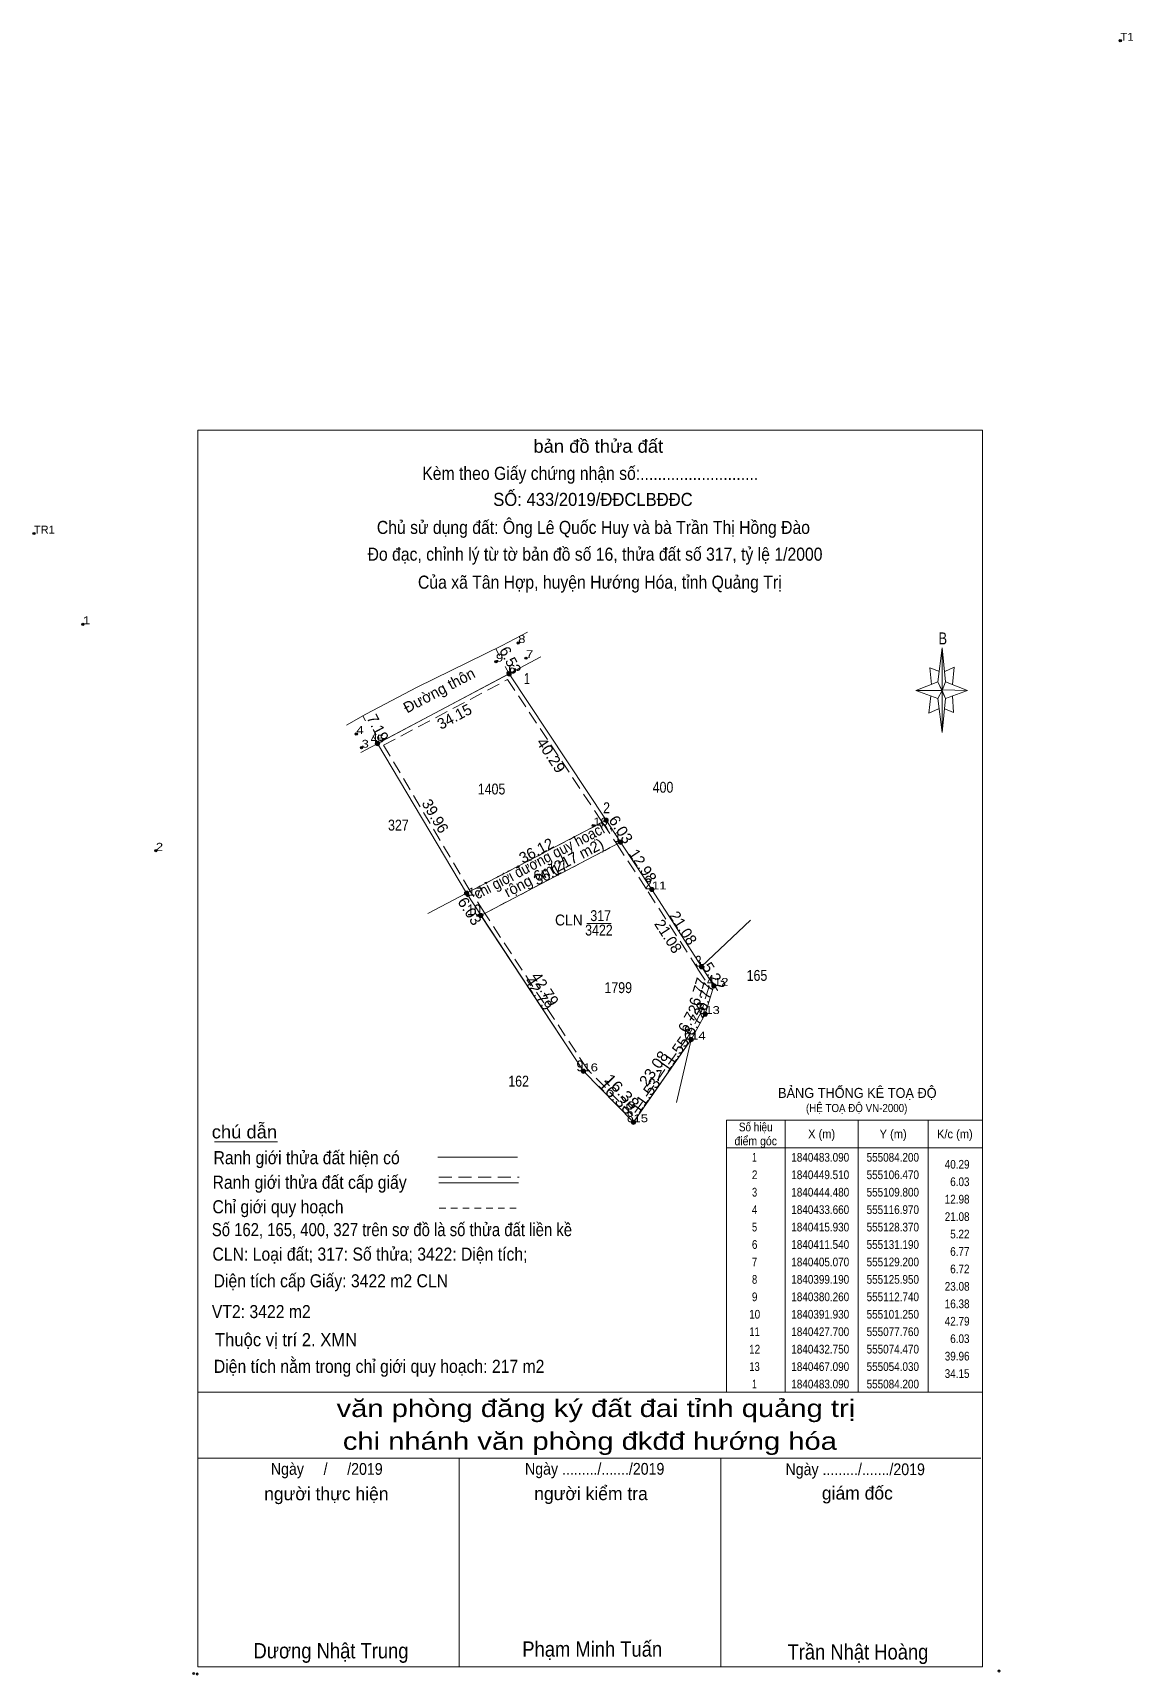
# Model space of a CAD drawing. Header units: metres. Extents: x 553958 to 555227, y 1839766 to 1840630.
# Drawn here: x 554975 to 555227.4, y 1840253.4 to 1840630.1 of the extents above; entities that cross this region are included whole.
import ezdxf
from ezdxf.enums import TextEntityAlignment as Align

# ---------------------------------------------------------------- set-up
doc = ezdxf.new("R2010")
doc.units = ezdxf.units.M
doc.header["$PDMODE"] = 32
doc.header["$PDSIZE"] = 0.5
doc.linetypes.add('MEDIUM_DASHED', pattern=[4.5, 3, -1.5])
doc.linetypes.add('SHORT_DASHED', pattern=[2.7, 1.5, -1.2])
for name, color, linetype, lineweight in [('1', 7, 'Continuous', 13), ('3', 7, 'Continuous', 13), ('63', 7, 'Continuous', 13)]:
    doc.layers.add(name, color=color, linetype=linetype, lineweight=lineweight)
doc.layers.add('12', color=7, linetype='Continuous')
doc.layers.add('7', color=7, linetype='Continuous')

msp = doc.modelspace()

# ---------------------------------------------------------------- hatches: boundary and pattern name
at = {"layer": '3'}
for points in [[(555084.7, 1840483.09, 1), (555083.7, 1840483.09, 1)], [(555054.53, 1840467.09, 1), (555053.53, 1840467.09, 1)], [(555106.97, 1840449.51, 1), (555105.97, 1840449.51, 1)], [(555110.3, 1840444.48, 1), (555109.3, 1840444.48, 1)], [(555074.97, 1840432.76, 1), (555073.97, 1840432.76, 1)], [(555117.47, 1840433.66, 1), (555116.47, 1840433.66, 1)], [(555078.26, 1840427.7, 1), (555077.26, 1840427.7, 1)], [(555128.87, 1840415.93, 1), (555127.87, 1840415.93, 1)], [(555131.69, 1840411.54, 1), (555130.69, 1840411.54, 1)], [(555129.7, 1840405.07, 1), (555128.7, 1840405.07, 1)], [(555126.45, 1840399.19, 1), (555125.45, 1840399.19, 1)], [(555101.75, 1840391.93, 1), (555100.75, 1840391.93, 1)], [(555113.24, 1840380.26, 1), (555112.24, 1840380.26, 1)]]:
    msp.add_hatch(color=256, dxfattribs=at).paths.add_polyline_path(points)

# ---------------------------------------------------------------- linework, layer by layer
at = {"layer": '1'}
msp.add_lwpolyline([(555109.8, 1840444.48), (555116.97, 1840433.66), (555128.37, 1840415.93), (555131.19, 1840411.54), (555129.2, 1840405.07), (555125.95, 1840399.19), (555119.34, 1840389.72), (555112.74, 1840380.26), (555101.25, 1840391.93), (555077.76, 1840427.7)], close=True, dxfattribs=at)
at = {"layer": '3'}
for p, q in [((555081.14, 1840488.86), (555082.01, 1840487.22)), ((555182.53, 1840481.24), (555183.53, 1840489.04)), ((555050.19, 1840465.05), (555091.52, 1840486.97)), ((555083.31, 1840484.78), (555084.2, 1840483.09)), ((555084.2, 1840483.09), (555106.47, 1840449.51)), ((555184.33, 1840481.24), (555189.33, 1840479.24)), ((555182.53, 1840477.44), (555177.53, 1840479.24)), ((555184.33, 1840477.44), (555183.53, 1840469.64)), ((555185.93, 1840478.04), (555186.13, 1840474.24)), ((555186.13, 1840474.24), (555184.13, 1840475.04)), ((555050.66, 1840473.44), (555051.26, 1840472.31)), ((555053.06, 1840468.91), (555054.03, 1840467.09)), ((555109.8, 1840444.48), (555106.47, 1840449.51)), ((555109.79, 1840444.48), (555116.97, 1840433.66)), ((555074.47, 1840432.76), (555065.58, 1840428.1)), ((555116.97, 1840433.66), (555128.37, 1840415.93)), ((555102.04, 1840425.86), (555107.62, 1840425.86)), ((555128.37, 1840415.93), (555139.57, 1840426.59)), ((555128.37, 1840415.93), (555131.19, 1840411.54)), ((555122.59, 1840384.81), (555125.95, 1840399.19)), ((555147.51, 1840380.76), (555147.51, 1840318.36)), ((555164.31, 1840380.76), (555164.31, 1840318.36)), ((555180.31, 1840380.76), (555180.31, 1840318.36)), ((555016.63, 1840375.72), (555031.11, 1840375.72)), ((555067.83, 1840372.24), (555086.11, 1840372.24)), ((555134.07, 1840374.36), (555192.79, 1840374.36)), ((555068.11, 1840366.38), (555086.39, 1840366.38)), ((555012.79, 1840318.36), (555192.79, 1840318.36)), ((555012.79, 1840303.16), (555192.39, 1840303.16)), ((555012.79, 1840303.16), (555192.39, 1840303.16)), ((555012.79, 1840303.16), (555192.39, 1840303.16)), ((555072.79, 1840255.36), (555072.79, 1840303.16)), ((555132.79, 1840255.36), (555132.79, 1840303.16))]:
    msp.add_line(p, q, dxfattribs=at)
at = {"layer": '3', "linetype": 'SHORT_DASHED'}
for p, q in [((555106.47, 1840449.51), (555074.47, 1840432.75)), ((555109.8, 1840444.48), (555077.76, 1840427.7)), ((555068.17, 1840360.54), (555086.57, 1840360.54))]:
    msp.add_line(p, q, dxfattribs=at)
at = {"layer": '3', "linetype": 'MEDIUM_DASHED'}
msp.add_line((555068.11, 1840367.62), (555086.51, 1840367.62), dxfattribs=at)
at = {"layer": '3'}
for points in [[(555012.79, 1840538.96), (555192.79, 1840538.96), (555192.79, 1840255.36), (555012.79, 1840255.36)], [(555183.53, 1840489.04), (555184.33, 1840481.24), (555183.53, 1840479.24)], [(555084.2, 1840483.09), (555106.47, 1840449.51), (555074.47, 1840432.76), (555054.03, 1840467.09)], [(555183.53, 1840479.24), (555177.53, 1840479.24), (555182.53, 1840481.24), (555184.33, 1840477.44), (555189.33, 1840479.24), (555183.53, 1840479.44)], [(555183.53, 1840479.24), (555183.53, 1840469.64), (555182.53, 1840477.44)], [(555109.8, 1840444.48), (555116.97, 1840433.66), (555128.37, 1840415.93), (555131.19, 1840411.54), (555129.2, 1840405.07), (555125.95, 1840399.19), (555112.74, 1840380.26), (555101.25, 1840391.93), (555077.76, 1840427.7)], [(555134.07, 1840380.76), (555192.79, 1840380.76), (555192.79, 1840318.36), (555134.07, 1840318.36)]]:
    msp.add_lwpolyline(points, close=True, dxfattribs=at)
for points in [[(555046.9, 1840471.32), (555051.34, 1840473.82), (555063.14, 1840480.03), (555082.61, 1840489.58), (555088.4, 1840492.64)], [(555084.2, 1840483.09), (555106.47, 1840449.51), (555109.8, 1840444.48), (555116.97, 1840433.66)], [(555183.53, 1840479.24), (555182.53, 1840481.24), (555177.53, 1840479.24)], [(555182.93, 1840483.64), (555180.73, 1840484.44), (555181.13, 1840480.64)], [(555184.13, 1840483.64), (555186.33, 1840484.64), (555185.93, 1840480.64)], [(555180.93, 1840478.04), (555180.53, 1840474.04), (555182.73, 1840475.04)], [(555183.53, 1840479.24), (555184.33, 1840477.44), (555189.33, 1840479.24)], [(555131.19, 1840411.54), (555129.2, 1840405.07), (555125.95, 1840399.19), (555112.74, 1840380.26), (555101.25, 1840391.93), (555074.47, 1840432.76), (555054.03, 1840467.09)], [(555192.79, 1840255.36), (555012.79, 1840255.36), (555012.79, 1840303.16)]]:
    msp.add_lwpolyline(points, dxfattribs=at)
at = {"layer": '3', "linetype": 'MEDIUM_DASHED'}
msp.add_lwpolyline([(555083.87, 1840481.78), (555105.64, 1840448.96), (555108.97, 1840443.93), (555116.13, 1840433.11), (555127.53, 1840415.39), (555130.1, 1840411.39), (555128.27, 1840405.46), (555125.1, 1840399.72), (555112.61, 1840381.82), (555102.03, 1840392.56), (555078.6, 1840428.25), (555075.32, 1840433.28), (555055.43, 1840466.7)], close=True, dxfattribs=at)
at = {"layer": '3'}
for centre in [(555084.2, 1840483.09), (555054.03, 1840467.09), (555106.47, 1840449.51), (555109.8, 1840444.48), (555074.47, 1840432.76), (555116.97, 1840433.66), (555077.76, 1840427.7), (555128.37, 1840415.93), (555131.19, 1840411.54), (555129.2, 1840405.07), (555125.95, 1840399.19), (555101.25, 1840391.93), (555112.74, 1840380.26)]:
    msp.add_circle(centre, 0.5, dxfattribs=at)
for p in [(555011.85, 1840253.82), (555012.65, 1840253.68), (555196.59, 1840254.36)]:
    msp.add_point(p, dxfattribs=at)
at = {"layer": '7'}
for p in [(555224.4, 1840628.31), (554975.22, 1840515.27), (554986.45, 1840494.46), (555086.29, 1840490.16), (555081.19, 1840485.88), (555088.08, 1840486.69), (555084.02, 1840483.36), (555049.17, 1840469.3), (555050.36, 1840466.15), (555053.88, 1840467.34), (555103.52, 1840448.29), (555003.18, 1840442.53), (555074.79, 1840432.22), (555116.97, 1840433.66), (555131.19, 1840411.54), (555129.2, 1840405.07), (555125.95, 1840399.19), (555101.25, 1840391.93), (555112.74, 1840380.26)]:
    msp.add_point(p, dxfattribs=at)

# ---------------------------------------------------------------- texts
at = {"layer": '1', "width": 0.85}
msp.add_text('1799', height=2.5, dxfattribs=at).set_placement((555109.245, 1840409.87), align=Align.CENTER)
at = {"layer": '12'}
for s, width, p in [('T1', 1.1, (555224.4, 1840628.31)), ('TR1', 1.05, (554975.22, 1840515.27)), ('1', 1.25, (554986.45, 1840494.46)), ('8', 1.25, (555086.29, 1840490.16)), ('9', 1.25, (555081.19, 1840485.88)), ('6', 1.25, (555084.02, 1840483.36)), ('7', 1.25, (555088.08, 1840486.69)), ('4', 1.25, (555049.17, 1840469.3)), ('3', 1.25, (555050.36, 1840466.15)), ('5', 1.25, (555053.88, 1840467.34)), ('10', 1.25, (555103.52, 1840448.29)), ('2', 1.25, (555003.18, 1840442.53)), ('17', 1.25, (555074.79, 1840432.22)), ('11', 1.25, (555116.97, 1840433.66)), ('12', 1.25, (555131.19, 1840411.54)), ('13', 1.25, (555129.2, 1840405.07)), ('14', 1.25, (555125.95, 1840399.19)), ('16', 1.25, (555101.25, 1840391.93)), ('15', 1.25, (555112.74, 1840380.26))]:
    msp.add_text(s, height=1.8, dxfattribs=dict(at, width=width)).set_placement(p)
at = {"layer": '3'}
for s, height, width, p in [('bản đồ thửa đất', 3, 1.05, (555104.67, 1840533.8)), ('Kèm theo Giấy chứng nhận số:...........................', 3, 0.9, (555102.83, 1840527.58)), ('SỐ: 433/2019/ĐĐCLBĐĐC', 3, 0.95, (555103.45, 1840521.6)), ('Chủ sử dụng đất: Ông Lê Quốc Huy và bà Trần Thị Hồng Đào', 3, 0.9, (555103.555, 1840515.18)), ('Đo đạc, chỉnh lý từ tờ bản đồ số 16, thửa đất số 317, tỷ lệ 1/2000 ', 3, 0.9, (555104.425, 1840509.04)), ('Của xã Tân Hợp, huyện Hướng Hóa, tỉnh Quảng Trị', 3, 0.9, (555105.015, 1840502.62)), ('B', 2.755, 0.8, (555183.695, 1840489.84)), ('1405', 2.5, 0.85, (555080.19, 1840455.42)), ('400', 2.5, 0.85, (555119.515, 1840455.83)), ('327', 2.5, 0.85, (555058.81, 1840447.15)), ('317', 2.5, 0.85, (555105.22, 1840426.38)), ('CLN', 2.5, 0.95, (555097.925, 1840425.38)), ('3422', 2.5, 0.85, (555104.82, 1840423.07)), ('165', 2.5, 0.85, (555141.07, 1840412.67)), ('1799', 2.5, 0.85, (555109.245, 1840409.87)), ('162', 2.5, 0.85, (555086.4, 1840388.42)), ('Số hiệu', 2, 0.85, (555140.785, 1840378.16)), ('điểm góc', 2, 0.9, (555140.78, 1840374.96)), ('X (m)', 2, 0.95, (555155.905, 1840376.56)), ('Y (m)', 2, 0.95, (555172.305, 1840376.56)), ('K/c (m)', 2, 0.95, (555186.465, 1840376.56)), (' 1', 2, 0.75, (555140.22, 1840371.2)), ('1840483.090', 2, 0.85, (555155.585, 1840371.2)), ('555084.200', 2, 0.85, (555172.23, 1840371.2)), (' 2', 2, 0.85, (555140.225, 1840367.2)), ('1840449.510', 2, 0.85, (555155.585, 1840367.2)), ('555106.470', 2, 0.85, (555172.23, 1840367.2)), (' 3', 2, 0.8, (555140.225, 1840363.2)), ('1840444.480', 2, 0.85, (555155.585, 1840363.2)), ('555109.800', 2, 0.85, (555172.23, 1840363.2)), (' 4', 2, 0.85, (555140.22, 1840359.2)), ('1840433.660', 2, 0.85, (555155.585, 1840359.2)), ('555116.970', 2, 0.85, (555172.23, 1840359.2)), (' 5', 2, 0.8, (555140.22, 1840355.2)), ('1840415.930', 2, 0.85, (555155.585, 1840355.2)), ('555128.370', 2, 0.85, (555172.23, 1840355.2)), (' 6', 2, 0.85, (555140.225, 1840351.2)), ('1840411.540', 2, 0.85, (555155.585, 1840351.2)), ('555131.190', 2, 0.85, (555172.23, 1840351.2)), (' 7', 2, 0.8, (555140.225, 1840347.2)), ('1840405.070', 2, 0.85, (555155.585, 1840347.2)), ('555129.200', 2, 0.85, (555172.23, 1840347.2)), (' 8', 2, 0.8, (555140.225, 1840343.2)), ('1840399.190', 2, 0.85, (555155.585, 1840343.2)), ('555125.950', 2, 0.85, (555172.23, 1840343.2)), (' 9', 2, 0.85, (555140.225, 1840339.2)), ('1840380.260', 2, 0.85, (555155.585, 1840339.2)), ('555112.740', 2, 0.85, (555172.23, 1840339.2)), (' 10', 2, 0.85, (555140.225, 1840335.2)), ('1840391.930', 2, 0.85, (555155.585, 1840335.2)), ('555101.250', 2, 0.85, (555172.23, 1840335.2)), (' 11', 2, 0.8, (555140.225, 1840331.2)), ('1840427.700', 2, 0.85, (555155.585, 1840331.2)), ('555077.760', 2, 0.85, (555172.23, 1840331.2)), (' 12', 2, 0.85, (555140.22, 1840327.2)), ('1840432.750', 2, 0.85, (555155.585, 1840327.2)), ('555074.470', 2, 0.85, (555172.23, 1840327.2)), (' 13', 2, 0.8, (555140.22, 1840323.2)), ('1840467.090', 2, 0.85, (555155.585, 1840323.2)), ('555054.030', 2, 0.85, (555172.23, 1840323.2)), (' 1', 2, 0.75, (555140.22, 1840319.2)), ('1840483.090', 2, 0.85, (555155.585, 1840319.2)), ('555084.200', 2, 0.85, (555172.23, 1840319.2)), ('văn phòng đăng ký đất đai tỉnh quảng trị', 4, 1.25, (555104.12, 1840312.64)), ('chi nhánh văn phòng đkđđ hướng hóa', 4, 1.25, (555102.745, 1840305.12)), ('Ngày     /     /2019', 2.7, 0.9, (555042.39, 1840299.38)), ('Ngày ........./......./2019', 2.7, 0.9, (555103.845, 1840299.4)), ('Ngày ........./......./2019', 2.7, 0.9, (555163.605, 1840299.3)), ('Dương Nhật Trung', 3.5, 0.9, (555043.36, 1840257.28)), ('Phạm Minh Tuấn', 3.5, 0.9, (555103.28, 1840257.66)), ('Trần Nhật Hoàng', 3.5, 0.9, (555164.23, 1840257.02))]:
    msp.add_text(s, height=height, dxfattribs=dict(at, width=width)).set_placement(p, align=Align.CENTER)
for s, rotation, p in [('6.53', 297.938, (555083.409, 1840485.636)), ('Đường thôn', 27.94, (555068.754, 1840478.208)), ('7.19', 297.955, (555053.003, 1840470.101)), ('34.15', 27.938, (555072.264, 1840472.181)), ('39.96', 300.762, (555066.192, 1840449.839)), ('36.12', 27.629, (555091.05, 1840441.444)), ('(217 m2)', 27.642, (555100.29, 1840440.154)), ('36.17', 27.642, (555094.37, 1840436.399)), ('12.98', 303.531, (555113.838, 1840438.37)), ('rộng 6m', 27.642, (555089.33, 1840434.599)), ('21.08', 302.74, (555119.662, 1840422.231)), ('42.79', 303.293, (555091.392, 1840410.136)), ('6.77', 72.903, (555128.757, 1840409.783)), ('6.72', 61.07, (555126.574, 1840403.405))]:
    msp.add_text(s, height=2.5, rotation=rotation, dxfattribs=at).set_placement(p, align=Align.CENTER)
for s, height, width, p in [(' 1', 2.5, 0.75, (555088.98, 1840480.75)), (' 4', 2.5, 0.85, (555054.03, 1840467.09)), (' 2', 2.5, 0.85, (555107.36, 1840451.12)), (' 1', 2.5, 0.75, (555109.8, 1840444.48)), ('40.29', 2, 0.85, (555189.83, 1840369.6)), ('6.03', 2, 0.85, (555189.82, 1840365.6)), ('12.98', 2, 0.85, (555189.83, 1840361.6)), ('21.08', 2, 0.85, (555189.83, 1840357.6)), ('5.22', 2, 0.85, (555189.82, 1840353.6)), ('6.77', 2, 0.85, (555189.82, 1840349.6)), ('6.72', 2, 0.85, (555189.82, 1840345.6)), ('23.08', 2, 0.85, (555189.83, 1840341.6)), ('16.38', 2, 0.85, (555189.83, 1840337.6)), ('42.79', 2, 0.85, (555189.83, 1840333.6)), ('6.03', 2, 0.85, (555189.82, 1840329.6)), ('39.96', 2, 0.85, (555189.83, 1840325.6)), ('34.15', 2, 0.85, (555189.82, 1840321.6))]:
    msp.add_text(s, height=height, dxfattribs=dict(at, width=width)).set_placement(p, align=Align.RIGHT)
for s, rotation, width, p in [('40.29', 303.552, 1.05, (555092.793, 1840463.721)), ('chỉ giới đường quy hoạch, ', 27.642, 0.9, (555092.825, 1840439.63)), ('6.03', 303.506, 1.05, (555108.826, 1840446.705)), ('6.03', 303.084, 1.05, (555074.126, 1840427.972)), ('5.22', 302.715, 1.05, (555130.212, 1840413.061)), ('23.08', 55.091, 1.05, (555118.4, 1840391.875)), ('16.38', 314.555, 1.15, (555109.2, 1840386.437))]:
    msp.add_text(s, height=2.5, rotation=rotation, dxfattribs=dict(at, width=width)).set_placement(p, align=Align.CENTER)
for s, height, width, p in [('BẢNG THỐNG KÊ TOẠ ĐỘ ', 2.3, 0.95, (555145.91, 1840385.82)), ('(HỆ TOẠ ĐỘ VN-2000)', 1.86, 0.9, (555152.31, 1840382.58)), ('chú dẫn', 3, 1.05, (555016.01, 1840376.54)), ('Ranh giới thửa đất hiện có ', 3, 0.9, (555016.41, 1840370.62)), ('Ranh giới thửa đất cấp giấy', 3, 0.9, (555016.19, 1840364.98)), ('Chỉ giới quy hoạch', 3, 0.9, (555016.17, 1840359.36)), ('Số 162, 165, 400, 327 trên sơ đồ là số thửa đất liền kề', 3, 0.85, (555016.03, 1840354.12)), ('CLN: Loại đất; 317: Số thửa; 3422: Diện tích;', 3, 0.9, (555016.17, 1840348.5)), ('Diện tích cấp Giấy: 3422 m2 CLN', 3, 0.9, (555016.43, 1840342.38)), ('VT2: 3422 m2', 3, 0.9, (555016.03, 1840335.32)), ('Thuộc vị trí 2. XMN', 3, 0.95, (555016.75, 1840328.88)), ('Diện tích nằm trong chỉ giới quy hoạch: 217 m2', 3, 0.9, (555016.49, 1840322.76))]:
    msp.add_text(s, height=height, dxfattribs=dict(at, width=width)).set_placement(p)
for s, p in [('người thực hiện', (555042.295, 1840293.54)), ('người kiểm tra', (555103.005, 1840293.58)), ('giám đốc', (555164.1, 1840293.7))]:
    msp.add_text(s, height=3, dxfattribs=at).set_placement(p, align=Align.CENTER)
at = {"layer": '63'}
for s, width, p in [(' 1', 0.75, (555109.8, 1840444.48)), (' 2', 0.85, (555116.97, 1840433.66)), (' 10', 0.85, (555077.76, 1840427.7)), (' 3', 0.8, (555128.37, 1840415.93)), (' 4', 0.85, (555131.19, 1840411.54)), (' 5', 0.8, (555129.2, 1840405.07)), (' 6', 0.85, (555125.95, 1840399.19)), (' 9', 0.85, (555101.25, 1840391.93)), (' 7', 0.8, (555119.34, 1840389.72)), (' 8', 0.8, (555112.74, 1840380.26))]:
    msp.add_text(s, height=2.5, dxfattribs=dict(at, width=width)).set_placement(p, align=Align.RIGHT)
for s, rotation, p in [('36.17', 27.642, (555094.37, 1840436.399)), ('12.98', 303.531, (555113.838, 1840438.37)), ('21.08', 302.74, (555123.102, 1840424.121)), ('42.79', 303.293, (555089.952, 1840409.136)), ('6.77', 72.903, (555130.308, 1840408.678)), ('6.72', 61.07, (555127.904, 1840402.735))]:
    msp.add_text(s, height=2.5, rotation=rotation, dxfattribs=at).set_placement(p, align=Align.CENTER)
for s, rotation, width, p in [('5.22', 302.715, 1.05, (555130.212, 1840413.061)), ('11.55', 55.085, 1.05, (555123.144, 1840395.18)), ('16.38', 314.555, 1.15, (555107.87, 1840385.217)), ('11.53', 55.098, 1.05, (555116.539, 1840385.71))]:
    msp.add_text(s, height=2.5, rotation=rotation, dxfattribs=dict(at, width=width)).set_placement(p, align=Align.CENTER)

doc.saveas('drawing.dxf')
